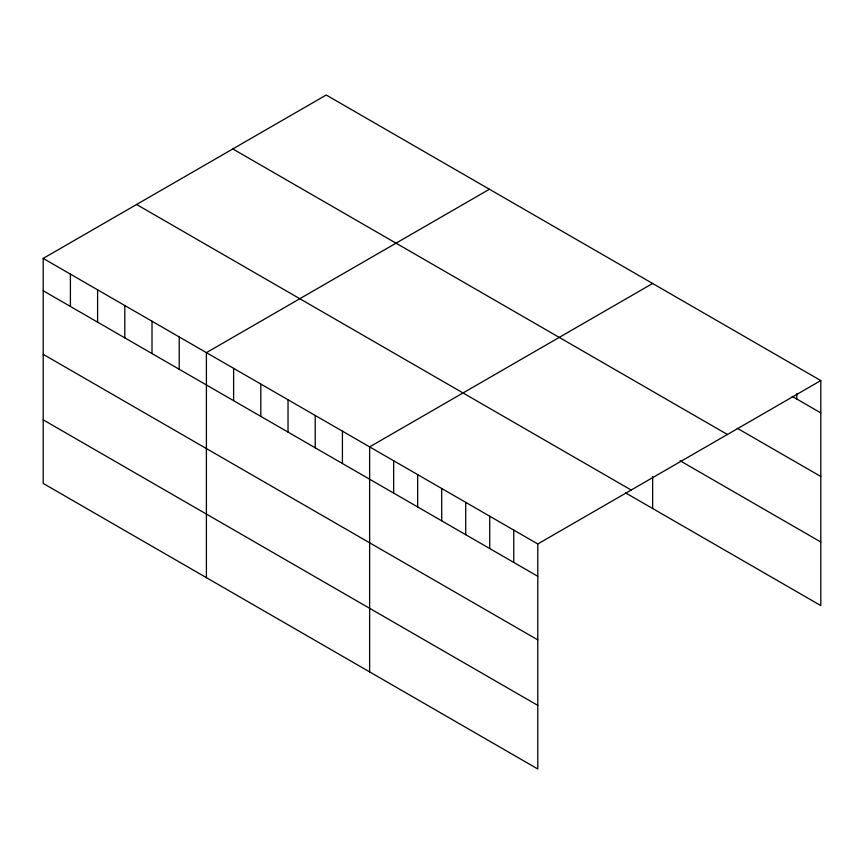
<?xml version="1.0" encoding="UTF-8"?>
<svg xmlns="http://www.w3.org/2000/svg" width="864" height="864" viewBox="0 0 864 864"><rect width="100%" height="100%" fill="white"/><g stroke="black" fill="none" stroke-linecap="round" stroke-linejoin="round"><path stroke-width="1.3" d="M43.2 258.412L537.786 543.964L537.786 768.982L43.2 483.43L43.2 258.412L326.214 95.018L820.8 380.57L820.8 605.588L625.439 492.793M489.424 189.248L206.41 352.652L206.41 577.66M652.644 283.478L369.63 446.882L369.63 671.89M537.786 543.964L820.8 380.57M792.202 396.392L820.8 412.895M737.294 428.274L820.8 476.485M232.816 148.943L727.402 434.484M680.098 460.76L820.8 541.998M136.598 204.498L631.184 490.039M43.2 290.747L537.786 576.299M43.2 354.337L537.786 639.878M43.2 419.85L537.786 705.391M796.781 393.638L796.781 399.028M652.644 476.701L652.644 508.496M513.767 530.096L513.767 562.421M489.737 516.229L489.737 548.554M465.718 502.351L465.718 534.686M441.698 488.484L441.698 520.819M417.668 474.617L417.668 506.952M393.649 460.75L393.649 493.074M342.425 431.168L342.425 463.504M315.22 415.465L315.22 447.8M288.025 399.762L288.025 432.097M260.82 384.059L260.82 416.394M233.615 368.356L233.615 400.68M179.215 336.938L179.215 369.274M152.01 321.235L152.01 353.57M124.805 305.532L124.805 337.867M97.6 289.829L97.6 322.153M70.405 274.126L70.405 306.45"/></g></svg>
